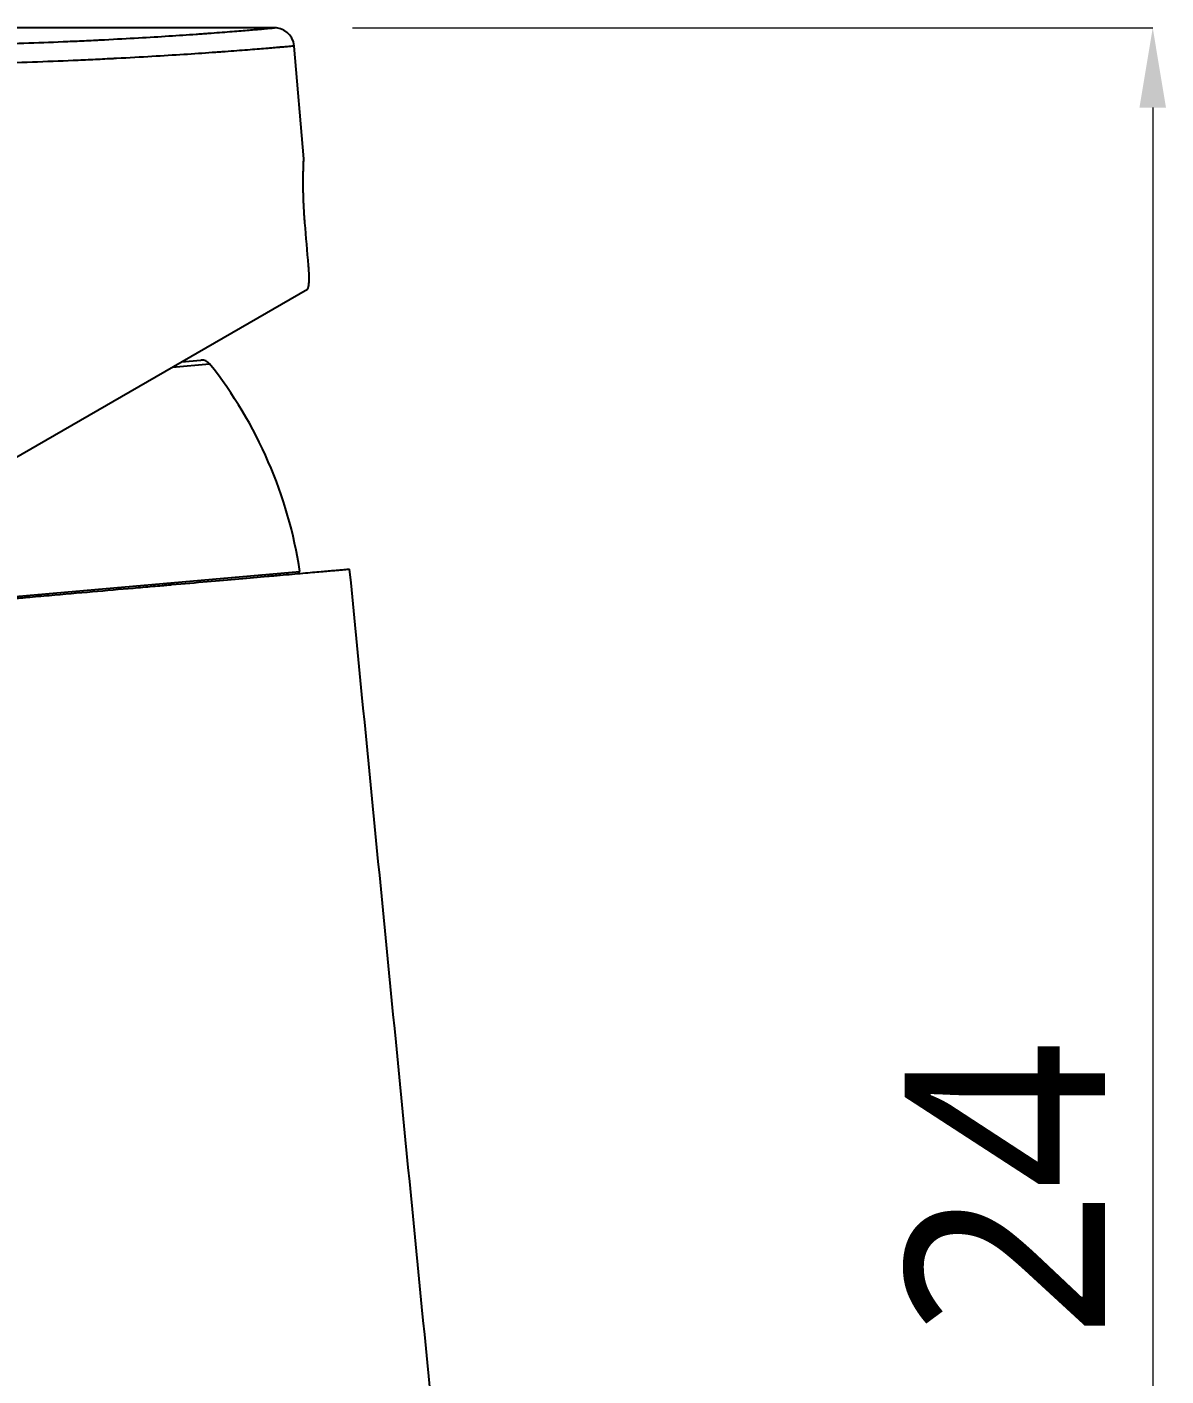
# Model space of a CAD drawing. Extents: x 0 to 1354, y 0 to 992.
# Drawn here: x 807 to 864.1, y 403.7 to 471.4 of the extents above; entities that cross this region are included whole.
import ezdxf

# ---------------------------------------------------------------- set-up
doc = ezdxf.new("R2010")
doc.units = 0
doc.header["$LTSCALE"] = 10
doc.header["$MEASUREMENT"] = 0
doc.header["$PDMODE"] = 3
doc.header["$PDSIZE"] = -10
doc.layers.get('0').update_dxf_attribs({"linetype": 'CONTINUOUS'})
doc.layers.get('DEFPOINTS').update_dxf_attribs({"linetype": 'CONTINUOUS'})
doc.layers.add('1', color=7, linetype='CONTINUOUS')
doc.styles.add('Daelim Dimension', font='NanumGothic.ttf')
doc.dimstyles.new('DEFAULT', dxfattribs={"dimscale": 2, "dimtxt": 2, "dimasz": 2, "dimexe": 0, "dimexo": 2, "dimgap": 1, "dimtad": 1, "dimdec": 1, "dimzin": 9, "dimdsep": 46, "dimtxsty": 'Daelim Dimension', "dimcen": 0.5, "dimclrd": 252, "dimclre": 252, "dimclrt": 3, "dimadec": 1, "dimazin": 0, "dimtfac": 1, "dimtdec": 1, "dimtix": 1, "dimtmove": 0, "dimatfit": 3, "dimfxl": 1, "dimtolj": 1, "dimtzin": 1, "dimlwd": 9, "dimlwe": 9, "dimarcsym": 0})

# ---------------------------------------------------------------- blocks, each defined once
blk = doc.blocks.new('*D4')
at = {"color": 5, "lineweight": 9, "ltscale": 0.5, "transparency": 16777216}
for p, q in [((823.277, 471.38), (863.42, 471.38)), ((863.42, 467.38), (863.42, 351.356)), ((836.627, 347.356), (863.42, 347.356))]:
    blk.add_line(p, q, dxfattribs=at)
at = {"color": 5, "ltscale": 0.5, "transparency": 16777216}
for points in [[(862.753, 467.38), (864.086, 467.38), (863.42, 471.38)], [(862.753, 351.356), (864.086, 351.356), (863.42, 347.356)]]:
    blk.add_solid(points, dxfattribs=at)
at = {"layer": 'DEFPOINTS', "color": 0, "ltscale": 0.5, "transparency": 16777216}
for p in [(819.277, 471.38), (832.627, 347.356), (863.42, 347.356)]:
    blk.add_point(p, dxfattribs=at)
at = {"color": 7, "lineweight": -3, "ltscale": 0.5, "transparency": 16777216, "insert": (856.026, 409.368), "char_height": 10, "attachment_point": 5, "rotation": 90, "style": 'Daelim Dimension'}
blk.add_mtext('\\A1;124', dxfattribs=at)

msp = doc.modelspace()

# ---------------------------------------------------------------- linework, layer by layer
at = {"layer": '1', "color": 7, "linetype": 'Continuous', "lineweight": -3}
for p, q in [((820.841, 464.81), (820.356, 470.465)), ((800.215, 446.266), (821.017, 458.276)), ((814.243, 454.365), (816.111, 454.529)), ((814.703, 454.631), (815.676, 454.716)), ((798.72, 442.191), (820.636, 444.108)), ((818.752, 443.843), (818.644, 443.934))]:
    msp.add_line(p, q, dxfattribs=at)
for centre, radius, start, end in [((815.719, 454.218), 0.5, 38.40737, 95), ((798.839, 440.835), 22.042, 8.53948, 38.40737)]:
    msp.add_arc(centre, radius, start, end, dxfattribs=at)
msp.add_ellipse((819.359, 470.38), major_axis=(-0.09, 0.996), ratio=1, start_param=4.722674, end_param=6.283164, dxfattribs=at)
for points, degree in [([(819.277, 471.38), (714.54, 471.38)], 1), ([(821.076, 459.465), (821.015, 460.175), (820.954, 460.886), (820.893, 461.597)], 3), ([(827.515, 399.535), (826.056, 414.432), (824.597, 429.329), (823.137, 444.227)], 3)]:
    msp.add_open_spline(points, degree=degree, dxfattribs=at)
for points, knots in [([(796.106, 470.438), (796.869, 470.437), (797.626, 470.438), (799.13, 470.447), (799.877, 470.454), (801.359, 470.474), (802.095, 470.487), (803.008, 470.506), (803.282, 470.512), (803.554, 470.518), (803.736, 470.523), (803.826, 470.525), (804.277, 470.536), (804.633, 470.546), (805.689, 470.576), (806.375, 470.598), (807.713, 470.647), (808.364, 470.673), (809.314, 470.714), (809.627, 470.728), (810.089, 470.75), (810.242, 470.757), (810.469, 470.769), (810.545, 470.772), (810.695, 470.78), (810.769, 470.784), (811.436, 470.818), (812.001, 470.848), (813.075, 470.91), (813.585, 470.942), (814.55, 471.004), (815.005, 471.035), (815.485, 471.069), (815.538, 471.072), (815.642, 471.08), (815.694, 471.084), (815.848, 471.095), (815.949, 471.102), (816.244, 471.124), (816.432, 471.138), (816.97, 471.179), (817.294, 471.204), (817.875, 471.251), (818.131, 471.273), (818.464, 471.301), (818.566, 471.31), (818.683, 471.32), (818.706, 471.322), (818.75, 471.326), (818.815, 471.331), (818.874, 471.337), (819.061, 471.353), (819.172, 471.363), (819.321, 471.376), (819.359, 471.38), (819.359, 471.38), (819.359, 471.38), (819.359, 471.38)], [0, 0, 0, 0, 0.062473, 0.062473, 0.124947, 0.124947, 0.18742, 0.18742, 0.203039, 0.210848, 0.210848, 0.218657, 0.218657, 0.249894, 0.249894, 0.312367, 0.312367, 0.374841, 0.374841, 0.406077, 0.406077, 0.421696, 0.421696, 0.429505, 0.429505, 0.437314, 0.437314, 0.499788, 0.499788, 0.562261, 0.562261, 0.624735, 0.624735, 0.632544, 0.632544, 0.640353, 0.640353, 0.655971, 0.655971, 0.687208, 0.687208, 0.749681, 0.749681, 0.812155, 0.812155, 0.843392, 0.843392, 0.851201, 0.851201, 0.85901, 0.874628, 0.874628, 0.937102, 0.937102, 0.999575, 0.999575, 1, 1, 1, 1]), ([(820.356, 470.465), (820.356, 470.465), (820.356, 470.465), (820.355, 470.465), (820.316, 470.462), (820.159, 470.448), (820.043, 470.437), (819.847, 470.42), (819.785, 470.415), (819.717, 470.409), (819.671, 470.405), (819.647, 470.403), (819.524, 470.392), (819.417, 470.383), (819.069, 470.354), (818.8, 470.331), (818.192, 470.282), (817.852, 470.255), (817.289, 470.213), (817.093, 470.198), (816.784, 470.175), (816.679, 470.167), (816.518, 470.156), (816.463, 470.152), (816.354, 470.144), (816.298, 470.14), (815.796, 470.104), (815.32, 470.072), (814.312, 470.007), (813.779, 469.973), (812.657, 469.908), (812.068, 469.875), (811.371, 469.839), (811.293, 469.835), (811.137, 469.827), (811.058, 469.823), (810.82, 469.811), (810.661, 469.803), (810.179, 469.779), (809.853, 469.764), (808.861, 469.719), (808.182, 469.691), (806.787, 469.638), (806.071, 469.613), (804.97, 469.579), (804.599, 469.568), (804.128, 469.556), (804.034, 469.553), (803.845, 469.548), (803.561, 469.541), (803.276, 469.534), (802.324, 469.511), (801.557, 469.496), (800.012, 469.471), (799.234, 469.461), (797.666, 469.447), (796.877, 469.442), (796.082, 469.441)], [0, 0, 0, 0, 0.000416, 0.000416, 0.06289, 0.06289, 0.125364, 0.125364, 0.140983, 0.148792, 0.148792, 0.156601, 0.156601, 0.187838, 0.187838, 0.250312, 0.250312, 0.312786, 0.312786, 0.344023, 0.344023, 0.359642, 0.359642, 0.367451, 0.367451, 0.37526, 0.37526, 0.437734, 0.437734, 0.500208, 0.500208, 0.562682, 0.562682, 0.570491, 0.570491, 0.578301, 0.578301, 0.593919, 0.593919, 0.625156, 0.625156, 0.68763, 0.68763, 0.750104, 0.750104, 0.781341, 0.781341, 0.78915, 0.78915, 0.79696, 0.812578, 0.812578, 0.875052, 0.875052, 0.937526, 0.937526, 1, 1, 1, 1]), ([(820.893, 461.597), (820.89, 461.624), (820.888, 461.65), (820.884, 461.704), (820.881, 461.731), (820.875, 461.811), (820.871, 461.864), (820.86, 462.022), (820.846, 462.232), (820.835, 462.437), (820.828, 462.59), (820.826, 462.641), (820.822, 462.741), (820.82, 462.792), (820.816, 462.94), (820.811, 463.132), (820.807, 463.405), (820.806, 463.576), (820.806, 463.68), (820.806, 463.701), (820.806, 463.741), (820.807, 463.802), (820.807, 463.86), (820.809, 463.973), (820.811, 464.115), (820.814, 464.242), (820.817, 464.332), (820.817, 464.36), (820.819, 464.402), (820.819, 464.416), (820.82, 464.442), (820.822, 464.507), (820.826, 464.61), (820.829, 464.682), (820.832, 464.744), (820.833, 464.77), (820.835, 464.812), (820.836, 464.828), (820.837, 464.849), (820.837, 464.854), (820.837, 464.854)], [0, 0, 0, 0, 0.015628, 0.015628, 0.031256, 0.031256, 0.062512, 0.062512, 0.125023, 0.187535, 0.187535, 0.218791, 0.218791, 0.250046, 0.250046, 0.312558, 0.37507, 0.437581, 0.437581, 0.453209, 0.453209, 0.468837, 0.500093, 0.500093, 0.562605, 0.625116, 0.625116, 0.656372, 0.656372, 0.672, 0.672, 0.687628, 0.750139, 0.812651, 0.812651, 0.875163, 0.875163, 0.937674, 0.937674, 1, 1, 1, 1]), ([(821.017, 458.276), (821.029, 458.283), (821.04, 458.298), (821.055, 458.33), (821.059, 458.343), (821.066, 458.365), (821.068, 458.372), (821.072, 458.388), (821.073, 458.397), (821.082, 458.44), (821.088, 458.481), (821.095, 458.55), (821.097, 458.574), (821.1, 458.625), (821.102, 458.651), (821.105, 458.733), (821.105, 458.792), (821.105, 458.916), (821.104, 458.981), (821.1, 459.081), (821.099, 459.114), (821.096, 459.166), (821.095, 459.183), (821.093, 459.218), (821.092, 459.235), (821.087, 459.323), (821.082, 459.393), (821.076, 459.465)], [0, 0, 0, 0, 0.125, 0.125, 0.1875, 0.1875, 0.21875, 0.21875, 0.25, 0.25, 0.375, 0.375, 0.4375, 0.4375, 0.5, 0.5, 0.625, 0.625, 0.75, 0.75, 0.8125, 0.8125, 0.84375, 0.84375, 0.875, 0.875, 1, 1, 1, 1]), ([(798.729, 442.091), (799.132, 442.126), (799.934, 442.196), (800.73, 442.266), (801.919, 442.37), (802.705, 442.439), (804.264, 442.575), (805.038, 442.643), (805.996, 442.727), (806.283, 442.752), (806.568, 442.777), (806.759, 442.794), (806.854, 442.802), (807.328, 442.843), (807.702, 442.876), (808.81, 442.973), (809.529, 443.036), (810.93, 443.159), (811.612, 443.218), (812.607, 443.305), (812.934, 443.334), (813.417, 443.376), (813.577, 443.39), (813.814, 443.411), (813.894, 443.418), (814.051, 443.432), (814.129, 443.438), (814.829, 443.5), (815.421, 443.551), (816.546, 443.65), (817.08, 443.697), (818.089, 443.785), (818.564, 443.826), (819.122, 443.875), (819.231, 443.885), (819.393, 443.899), (819.447, 443.904), (819.552, 443.913), (819.814, 443.936), (820.061, 443.957), (820.626, 444.007), (820.967, 444.037), (821.576, 444.09), (821.844, 444.113), (822.193, 444.144), (822.3, 444.153), (822.446, 444.166), (822.493, 444.17), (822.582, 444.178), (822.623, 444.182), (822.82, 444.199), (822.938, 444.209), (823.097, 444.223), (823.137, 444.227), (823.137, 444.227)], [0, 0, 0, 0, 0.031251, 0.062501, 0.062501, 0.125003, 0.125003, 0.187504, 0.187504, 0.20313, 0.210942, 0.210942, 0.218755, 0.218755, 0.250006, 0.250006, 0.312507, 0.312507, 0.375009, 0.375009, 0.40626, 0.40626, 0.421885, 0.421885, 0.429698, 0.429698, 0.43751, 0.43751, 0.500012, 0.500012, 0.562513, 0.562513, 0.625015, 0.625015, 0.64064, 0.64064, 0.648453, 0.648453, 0.656265, 0.687516, 0.687516, 0.750018, 0.750018, 0.812519, 0.812519, 0.84377, 0.84377, 0.859395, 0.859395, 0.875021, 0.875021, 0.937522, 0.937522, 1, 1, 1, 1])]:
    msp.add_open_spline(points, degree=3, knots=knots, dxfattribs=at)

# ---------------------------------------------------------------- dimensions: what is measured, and where the dimension line sits
at = {"color": 5, "lineweight": -3, "ltscale": 0.5}
dim = msp.add_linear_dim(base=(863.42, 347.356), p1=(819.277, 471.38), p2=(832.627, 347.356), angle=90, dimstyle='DEFAULT', override={"dimtxt": 5, "dimclrd": 5, "dimclre": 5, "dimclrt": 7}, dxfattribs=at)
dim.commit()
dim.dimension.update_dxf_attribs({"geometry": '*D4', "text_midpoint": (856.026, 409.368)})

doc.saveas('drawing.dxf')
